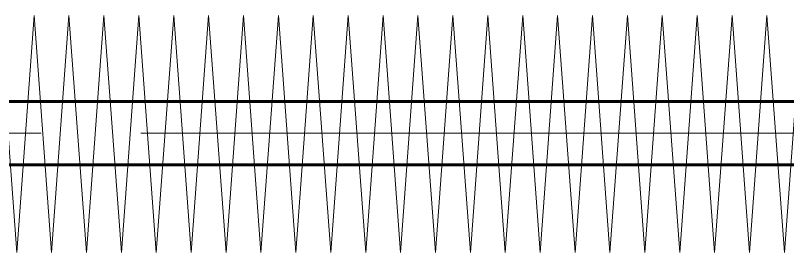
# Model space of a CAD drawing. Header units: millimetres. Extents: x 0 to 1680, y 0 to 594.
# Drawn here: x 88.35 to 99.96, y 503.42 to 506.98 of the extents above; entities that cross this region are included whole.
import ezdxf

# ---------------------------------------------------------------- set-up
doc = ezdxf.new("R2010")
doc.units = ezdxf.units.MM
doc.linetypes.add('K5LT_AXLED', pattern=[19.5, 15, -1.5, 1.5, -1.5])
doc.linetypes.add('K5LT_BASIC', pattern=[0])
doc.layers.add('Системный слой', color=7, linetype='Continuous')

# ---------------------------------------------------------------- blocks, each defined once
blk = doc.blocks.new('U373')
at = {"layer": 'Системный слой', "color": 30, "linetype": 'K5LT_AXLED', "lineweight": 18, "true_color": 0xff8000}
for q in [(89.943, 503.418), (90.468, 503.418)]:
    blk.add_line((90.205, 506.981), q, dxfattribs=at)
blk = doc.blocks.new('U374')
at = {"layer": 'Системный слой', "color": 30, "linetype": 'K5LT_AXLED', "lineweight": 18, "true_color": 0xff8000}
for q in [(90.468, 503.418), (90.993, 503.418)]:
    blk.add_line((90.73, 506.981), q, dxfattribs=at)
blk = doc.blocks.new('U375')
at = {"layer": 'Системный слой', "color": 30, "linetype": 'K5LT_AXLED', "lineweight": 18, "true_color": 0xff8000}
for q in [(91.518, 503.418), (92.043, 503.418)]:
    blk.add_line((91.78, 506.981), q, dxfattribs=at)
blk = doc.blocks.new('U376')
at = {"layer": 'Системный слой', "color": 30, "linetype": 'K5LT_AXLED', "lineweight": 18, "true_color": 0xff8000}
for q in [(90.993, 503.418), (91.518, 503.418)]:
    blk.add_line((91.255, 506.981), q, dxfattribs=at)
blk = doc.blocks.new('U377')
at = {"layer": 'Системный слой', "color": 30, "linetype": 'K5LT_AXLED', "lineweight": 18, "true_color": 0xff8000}
for q in [(92.043, 503.418), (92.568, 503.418)]:
    blk.add_line((92.305, 506.981), q, dxfattribs=at)
blk = doc.blocks.new('U378')
at = {"layer": 'Системный слой', "color": 30, "linetype": 'K5LT_AXLED', "lineweight": 18, "true_color": 0xff8000}
for q in [(92.568, 503.418), (93.093, 503.418)]:
    blk.add_line((92.83, 506.981), q, dxfattribs=at)
blk = doc.blocks.new('U379')
at = {"layer": 'Системный слой', "color": 30, "linetype": 'K5LT_AXLED', "lineweight": 18, "true_color": 0xff8000}
for q in [(93.093, 503.418), (93.618, 503.418)]:
    blk.add_line((93.355, 506.981), q, dxfattribs=at)
blk = doc.blocks.new('U372')
at = {"layer": 'Системный слой'}
for name in ['U373', 'U374', 'U376', 'U375', 'U377', 'U378', 'U379']:
    blk.add_blockref(name, (0, 0), dxfattribs=at)
blk = doc.blocks.new('U381')
at = {"layer": 'Системный слой', "color": 30, "linetype": 'K5LT_AXLED', "lineweight": 18, "true_color": 0xff8000}
for q in [(93.618, 503.418), (94.143, 503.418)]:
    blk.add_line((93.88, 506.981), q, dxfattribs=at)
blk = doc.blocks.new('U382')
at = {"layer": 'Системный слой', "color": 30, "linetype": 'K5LT_AXLED', "lineweight": 18, "true_color": 0xff8000}
for q in [(94.143, 503.418), (94.668, 503.418)]:
    blk.add_line((94.405, 506.981), q, dxfattribs=at)
blk = doc.blocks.new('U383')
at = {"layer": 'Системный слой', "color": 30, "linetype": 'K5LT_AXLED', "lineweight": 18, "true_color": 0xff8000}
for q in [(95.193, 503.418), (95.718, 503.418)]:
    blk.add_line((95.455, 506.981), q, dxfattribs=at)
blk = doc.blocks.new('U384')
at = {"layer": 'Системный слой', "color": 30, "linetype": 'K5LT_AXLED', "lineweight": 18, "true_color": 0xff8000}
for q in [(94.668, 503.418), (95.193, 503.418)]:
    blk.add_line((94.93, 506.981), q, dxfattribs=at)
blk = doc.blocks.new('U385')
at = {"layer": 'Системный слой', "color": 30, "linetype": 'K5LT_AXLED', "lineweight": 18, "true_color": 0xff8000}
for q in [(95.718, 503.418), (96.243, 503.418)]:
    blk.add_line((95.98, 506.981), q, dxfattribs=at)
blk = doc.blocks.new('U386')
at = {"layer": 'Системный слой', "color": 30, "linetype": 'K5LT_AXLED', "lineweight": 18, "true_color": 0xff8000}
for q in [(96.243, 503.418), (96.768, 503.418)]:
    blk.add_line((96.505, 506.981), q, dxfattribs=at)
blk = doc.blocks.new('U387')
at = {"layer": 'Системный слой', "color": 30, "linetype": 'K5LT_AXLED', "lineweight": 18, "true_color": 0xff8000}
for q in [(96.768, 503.418), (97.293, 503.418)]:
    blk.add_line((97.03, 506.981), q, dxfattribs=at)
blk = doc.blocks.new('U380')
at = {"layer": 'Системный слой'}
for name in ['U381', 'U382', 'U384', 'U383', 'U385', 'U386', 'U387']:
    blk.add_blockref(name, (0, 0), dxfattribs=at)
blk = doc.blocks.new('U389')
at = {"layer": 'Системный слой', "color": 30, "linetype": 'K5LT_AXLED', "lineweight": 18, "true_color": 0xff8000}
for q in [(86.268, 503.418), (86.793, 503.418)]:
    blk.add_line((86.53, 506.981), q, dxfattribs=at)
blk = doc.blocks.new('U390')
at = {"layer": 'Системный слой', "color": 30, "linetype": 'K5LT_AXLED', "lineweight": 18, "true_color": 0xff8000}
for q in [(86.793, 503.418), (87.318, 503.418)]:
    blk.add_line((87.055, 506.981), q, dxfattribs=at)
blk = doc.blocks.new('U391')
at = {"layer": 'Системный слой', "color": 30, "linetype": 'K5LT_AXLED', "lineweight": 18, "true_color": 0xff8000}
for q in [(87.843, 503.418), (88.368, 503.418)]:
    blk.add_line((88.105, 506.981), q, dxfattribs=at)
blk = doc.blocks.new('U392')
at = {"layer": 'Системный слой', "color": 30, "linetype": 'K5LT_AXLED', "lineweight": 18, "true_color": 0xff8000}
for q in [(87.318, 503.418), (87.843, 503.418)]:
    blk.add_line((87.58, 506.981), q, dxfattribs=at)
blk = doc.blocks.new('U393')
at = {"layer": 'Системный слой', "color": 30, "linetype": 'K5LT_AXLED', "lineweight": 18, "true_color": 0xff8000}
for q in [(88.368, 503.418), (88.893, 503.418)]:
    blk.add_line((88.63, 506.981), q, dxfattribs=at)
blk = doc.blocks.new('U394')
at = {"layer": 'Системный слой', "color": 30, "linetype": 'K5LT_AXLED', "lineweight": 18, "true_color": 0xff8000}
for q in [(88.893, 503.418), (89.418, 503.418)]:
    blk.add_line((89.155, 506.981), q, dxfattribs=at)
blk = doc.blocks.new('U395')
at = {"layer": 'Системный слой', "color": 30, "linetype": 'K5LT_AXLED', "lineweight": 18, "true_color": 0xff8000}
for q in [(89.418, 503.418), (89.943, 503.418)]:
    blk.add_line((89.68, 506.981), q, dxfattribs=at)
blk = doc.blocks.new('U388')
at = {"layer": 'Системный слой'}
for name in ['U389', 'U390', 'U392', 'U391', 'U393', 'U394', 'U395']:
    blk.add_blockref(name, (0, 0), dxfattribs=at)
blk = doc.blocks.new('U397')
at = {"layer": 'Системный слой', "color": 30, "linetype": 'K5LT_AXLED', "lineweight": 18, "true_color": 0xff8000}
for q in [(97.293, 503.418), (97.818, 503.418)]:
    blk.add_line((97.555, 506.981), q, dxfattribs=at)
blk = doc.blocks.new('U398')
at = {"layer": 'Системный слой', "color": 30, "linetype": 'K5LT_AXLED', "lineweight": 18, "true_color": 0xff8000}
for q in [(97.818, 503.418), (98.343, 503.418)]:
    blk.add_line((98.08, 506.981), q, dxfattribs=at)
blk = doc.blocks.new('U399')
at = {"layer": 'Системный слой', "color": 30, "linetype": 'K5LT_AXLED', "lineweight": 18, "true_color": 0xff8000}
for q in [(98.868, 503.418), (99.393, 503.418)]:
    blk.add_line((99.13, 506.981), q, dxfattribs=at)
blk = doc.blocks.new('U400')
at = {"layer": 'Системный слой', "color": 30, "linetype": 'K5LT_AXLED', "lineweight": 18, "true_color": 0xff8000}
for q in [(98.343, 503.418), (98.868, 503.418)]:
    blk.add_line((98.605, 506.981), q, dxfattribs=at)
blk = doc.blocks.new('U401')
at = {"layer": 'Системный слой', "color": 30, "linetype": 'K5LT_AXLED', "lineweight": 18, "true_color": 0xff8000}
for q in [(99.393, 503.418), (99.918, 503.418)]:
    blk.add_line((99.655, 506.981), q, dxfattribs=at)
blk = doc.blocks.new('U402')
at = {"layer": 'Системный слой', "color": 30, "linetype": 'K5LT_AXLED', "lineweight": 18, "true_color": 0xff8000}
for q in [(99.918, 503.418), (100.443, 503.418)]:
    blk.add_line((100.18, 506.981), q, dxfattribs=at)
blk = doc.blocks.new('U403')
at = {"layer": 'Системный слой', "color": 30, "linetype": 'K5LT_AXLED', "lineweight": 18, "true_color": 0xff8000}
for q in [(100.443, 503.418), (100.968, 503.418)]:
    blk.add_line((100.705, 506.981), q, dxfattribs=at)
blk = doc.blocks.new('U396')
at = {"layer": 'Системный слой'}
for name in ['U397', 'U398', 'U400', 'U399', 'U401', 'U402', 'U403']:
    blk.add_blockref(name, (0, 0), dxfattribs=at)

msp = doc.modelspace()

# ---------------------------------------------------------------- linework, layer by layer
at = {"layer": 'Системный слой', "color": 5, "linetype": 'K5LT_BASIC', "lineweight": 60, "true_color": 0x0000ff}
for p, q in [((64.25824, 505.68703), (111.54205, 505.68703)), ((64.25824, 504.73453), (111.54205, 504.73453))]:
    msp.add_line(p, q, dxfattribs=at)
at = {"layer": 'Системный слой', "color": 30, "linetype": 'K5LT_AXLED', "lineweight": 18, "true_color": 0xff8000}
msp.add_line((51.2364, 505.21078), (174.95197, 505.21078), dxfattribs=at)

# ---------------------------------------------------------------- block references
at = {"layer": 'Системный слой'}
for name in ['U388', 'U372', 'U380', 'U396']:
    msp.add_blockref(name, (0, 0), dxfattribs=at)

doc.saveas('drawing.dxf')
